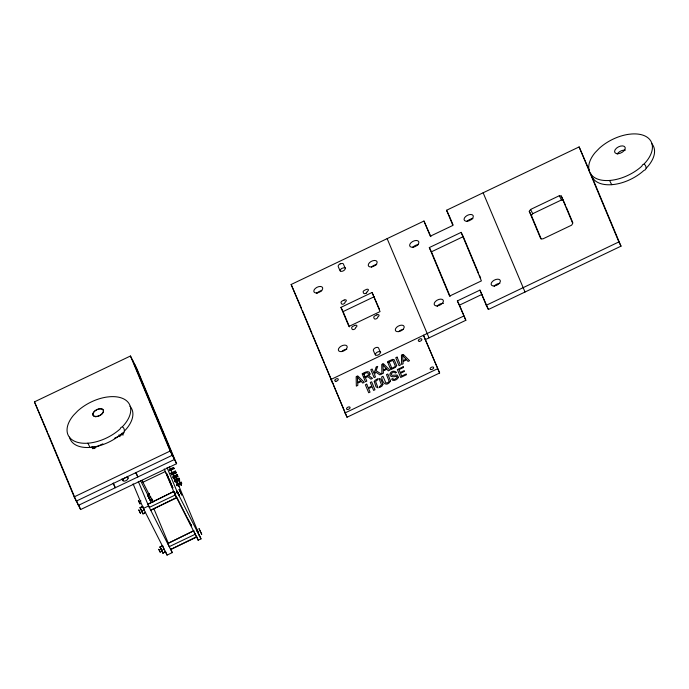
<?xml version="1.0" encoding="UTF-8"?>
<svg xmlns="http://www.w3.org/2000/svg" width="689" height="689" viewBox="0 0 689 689"><rect width="100%" height="100%" fill="white"/><g stroke="black" fill="none" stroke-linecap="round" stroke-linejoin="round"><path stroke-width="1.03" d="M124.037 432.511L122.961 434.242L114.331 438.359M561.268 196.012L572.731 223.425L571.646 225.157L542.88 238.894L540.727 238.713L529.264 211.299L530.573 209.465L559.339 195.719L561.268 196.012L565.454 205.133M541.235 239.014L531.408 215.519L532.718 213.685L561.483 199.948L563.413 200.232M122.487 426.637L124.313 424.613A34.321 19.542 -26.9 0 0 109.913 396.726L106.933 397.045A34.321 19.542 -26.9 0 0 77.728 410.928L73.49 415.303A34.321 19.542 -26.9 0 0 77.289 442.26A34.321 19.542 -26.9 0 0 120.075 428.989C122.453 422.96 127.129 432.167 122.211 433.209A34.321 19.542 -26.9 0 1 90.026 447.419A34.321 19.542 -26.9 0 1 69.486 437.067M124.631 430.866L126.457 428.834A34.321 19.542 -26.9 0 0 129.971 406.209M644.163 163.904L645.989 161.881A34.321 19.542 -26.9 0 0 631.589 133.993L628.609 134.312A34.321 19.542 -26.9 0 0 599.404 148.195L595.158 152.57A34.321 19.542 -26.9 0 0 598.956 179.528A34.321 19.542 -26.9 0 0 641.743 166.256C644.129 160.227 648.805 169.434 643.888 170.476A34.321 19.542 -26.9 0 1 611.703 184.686A34.321 19.542 -26.9 0 1 591.162 174.334M646.299 168.133L648.125 166.101A34.321 19.542 -26.9 0 0 651.639 143.476M177.056 484.806L181.328 482.601L181.138 482.171L176.754 484.1M177.409 485.512L181.681 483.308L181.5 482.868M34.45 401.868L130.445 356.006L136.87 368.684L176.599 463.697L80.604 509.55L74.179 496.881L34.45 401.868L47.352 431.822M439.625 372.999L423.477 335.276L439.625 372.999L347.023 417.233L291.146 284.488L423.968 221.04L430.866 236.637M423.968 221.04L430.306 236.198L452.888 225.415L446.55 210.257L579.13 146.921L589.551 170.941M461.13 232.382L481.404 280.888L449.59 296.081L429.316 247.584L461.13 232.382L463.275 236.611L431.46 251.804L450.081 296.348M372.077 292.489L380.061 311.592L348.927 326.465L340.943 307.363L372.077 292.489L379.406 309.128M349.469 326.87L343.088 311.592L374.222 296.718M102.825 443.854L94.195 447.979L92.042 447.798M425.13 339.729L465.842 320.282L457.358 300.904L479.94 290.121L488.415 309.499L621.004 246.162L590.792 173.912M465.842 320.282L459.503 305.132L482.076 294.341M74.179 496.881L170.174 451.028L130.445 356.006M463.697 316.062L330.875 379.51L333.011 383.73L325.156 364.929M488.415 309.499L486.27 305.279L618.86 241.942L579.13 146.921M169.158 469.528L173.49 467.452L174.059 468.666L169.727 470.733M153.044 502.169L142.933 482.248L165.377 471.526M169.373 470.027L173.697 467.96L173.49 467.452M170.381 469.812L173.843 468.158L174.059 468.666M170.105 473.515L175.299 471.035L175.867 472.241L171.346 474.385M171.182 473.601L175.514 471.534L175.299 471.035M171.139 473.877L175.471 471.81L176.04 473.016L171.707 475.091M172.362 474.17L175.824 472.516L176.04 473.016M172.784 476.676L177.116 474.609L177.684 475.815L177.469 475.315L172.956 477.451M172.999 477.184L177.331 475.117L177.116 474.609M173.163 477.959L177.495 475.892L177.28 475.384L177.848 476.599L173.525 478.666M174.601 480.25L178.933 478.183L179.502 479.389L174.98 481.533M174.817 480.758L179.14 478.691L178.933 478.183M174.765 481.034L179.097 478.958L179.665 480.173L175.333 482.24M152.26 499.783L150.331 500.705L147.455 494.728L149.367 493.47M147.455 494.728L149.384 493.806M175.127 481.732L179.45 479.665L179.665 480.173M148.902 497.889L150.831 496.967M176.582 484.608L180.914 482.541L181.483 483.747L177.151 485.814M176.789 485.108L181.121 483.041L180.914 482.541M176.935 485.314L179.536 484.066M140.108 507.586L142.701 506.346L144.165 509.843L141.572 511.083L140.108 507.586L141.056 509.464M140.125 507.931L142.718 506.691M147.92 504.21L173.878 491.464L147.92 504.21L149.367 507.371L175.342 494.96L176.772 497.777L150.796 510.187L175.79 497.897M170.605 548.702L172.25 552.63L167.057 555.11L143.372 508.43L148.566 505.95L138.3 481.387M164.24 468.933L174.584 493.6L177.314 492.222L167.039 467.659M344.879 413.012L437.489 368.779M143.002 513.899L145.577 512.323L143.002 513.899L141.572 511.083M160.029 546.859L162.63 545.619L164.094 549.124L161.493 550.365L160.029 546.859L160.985 548.737M160.046 547.204L162.647 545.964M167.84 543.492L193.798 530.737L167.84 543.492L169.287 546.644L195.263 534.242L196.692 537.058L170.717 549.46L195.71 537.17M162.923 553.181L165.506 551.596L162.923 553.181L161.493 550.365M199.354 534.974L200.999 538.901L198.182 540.15M191.103 524.992L190.905 524.665M175.454 480.276L174.248 477.882M176.927 490.757L177.684 492.583M177.667 492.291L177.288 491.584L177.512 492.196M142.278 512.323L140.969 509.645M162.199 551.596L160.649 548.298L160.881 548.677M171.087 484.281L170.855 483.669M168.331 477.606L168.09 477.124M168.478 477.908L168.107 477.098L168.366 477.658M168.994 479.088L168.736 478.476M169.606 480.672L169.847 481.103M169.64 480.741L169.838 481.198L169.623 480.577M170.889 483.609L170.648 483.23M172.551 487.691L172.241 486.873M172.603 487.821L172.353 487.252L172.75 488.062M178.804 480.155L179.958 482.421M175.015 480.285L174.653 479.596M171.621 485.556L171.992 486.133M170.467 482.774L170.243 482.076M180.647 484.324L181.31 485.478L180.63 483.85M177.211 482.8L176.806 482.085L177.228 483.101M178.055 484.823L178.46 485.538L178.21 484.91M178.511 494.306L178.925 495.021L178.675 494.392M197.597 531.563L197.218 530.866L197.614 531.856M170.045 481.766L170.441 482.541M609.558 180.466L611.703 184.686M618.86 241.942L621.004 246.162M559.339 195.719L561.483 199.948M530.573 209.465L532.718 213.685M529.264 211.299L531.408 215.519M525.009 292.024L483.135 192.782M446.55 210.257L448.694 214.486M457.358 300.904L459.503 305.132M429.316 247.584L431.46 251.804M429.014 337.877L387.14 238.635M340.943 307.363L343.088 311.592M291.146 284.488L301.567 308.508M170.174 451.028L176.599 463.697M181.138 482.171L181.681 483.308M169.218 466.763L174.05 476.288M176.47 481.06L177.435 482.963M177.314 492.222L200.999 538.901M167.987 476.866L166.144 473.059L166.54 474.006M170.717 482.541L167.212 475.625L167.565 476.469M171.182 483.911L168.262 478.149L168.633 479.036M170.097 481.895L171.053 483.807M171.363 484.875L169.339 480.715L169.709 481.602M171.561 485.099L172.793 487.511M171.914 486.262L170.433 483.325L171.88 486.141M172.052 486.546L172.775 487.993M177.039 497.794L191.206 525.716L190.104 523.08M174.524 493.505L198.225 540.228L196.804 536.877M122.065 433.312L123.021 435.19M119.016 434.819L119.972 436.697M140.47 480.5L149.659 498.595M147.437 494.383L150.331 500.705M135.724 472.732L137.869 476.952L136.284 473.162M148.566 505.95L172.25 552.63M113.151 483.514L115.287 487.734L113.306 482.998M93.954 446.748L94.91 448.625M87.882 443.199L90.026 447.419M176.952 482.188L177.409 483.204M177.995 484.798L178.968 486.589L178.038 484.531M177.409 491.67L178.081 493.126M178.313 493.91L179.433 496.08L178.296 493.582M180.329 483.678L178.821 480.431M176.074 476.969L176.806 478.597L176.083 477.201M174.412 479.122L173.904 478.045M197.657 531.589L198.001 532.296M198.01 532.399L196.727 529.815L197.812 532.296M177.736 492.316L178.752 494.452M178.098 493.47L178.451 494.28M177.297 483.359L177.65 484.091M174.481 478.02L175.35 479.914M197.683 532.123L199.354 535.353L199.173 534.845M177.762 492.842L178.107 493.574M177.426 483.532L176.341 481.198M177.435 492.144L177.883 493.014M140.685 500.55L140.883 500.981M188.157 519.248L191.086 525.474M194.177 531.874L195.263 534.242M173.895 491.808L175.342 494.96M162.182 551.26L162.905 552.836M142.261 511.979L142.985 513.563M170.261 482.291L170.493 482.8M173.8 476.9L174.007 477.365M167.401 475.453L167.143 474.85M160.158 552.035L158.771 549.228L160.287 552.345M191.637 526.224L191.508 525.862M566.272 207.088L572.826 222.754M463.688 237.602L478.579 273.232M479.415 275.212L480.655 278.175M449.09 215.433L453.043 224.898M479.94 290.121L486.27 305.279M302.393 310.489L311.91 333.252M312.737 335.233L324.321 362.948M333.424 384.72L347.023 417.233M134.734 364.455L174.455 459.477L78.46 505.33L76.393 500.378M132.589 360.235L172.31 455.248L76.315 501.11L48.178 433.803M181.267 483.239L181.483 483.747M179.286 478.889L179.502 479.389M179.097 478.958L179.304 479.466M177.641 476.09L177.848 476.599M175.661 471.732L175.867 472.241M175.471 471.81L175.678 472.318M178.399 484.867L198.122 532.02M166.833 473.601L167.944 476.254M151.589 498.293L152.794 501.179M142.132 480.319L142.933 482.248M150.064 499.577L151.304 502.531M153.768 508.422L168.555 543.793M165.412 551.183L167.057 555.11M133.098 483.867L143.372 508.43M127.207 476.332L127.887 477.942A2.877 1.636 -26.9 0 1 125.923 480.698A2.877 1.636 -26.9 0 1 122.685 480.422L122.013 478.812M92.49 446.455L93.308 448.418M92.162 446.661L93.006 448.677M92.007 446.705L92.834 448.685M78.537 504.606L80.604 509.55M375.557 354.792A2.877 1.636 -26.9 0 1 377.52 352.027A2.877 1.636 -26.9 0 1 380.75 352.303M340.4 270.829A2.877 1.636 -26.9 0 1 341.71 268.443L344.388 267.633A2.877 1.636 -26.9 0 1 345.594 268.34M316.88 293.256A4.797 2.73 -26.9 0 1 321.763 290.715M371.672 266.876A4.797 2.73 -26.9 0 1 376.702 264.679M341.753 351.528A4.797 2.73 -26.9 0 1 346.774 349.323M398.81 331.495A4.797 2.73 -26.9 0 1 403.143 329.428M617.198 154.103A5.762 3.281 -26.9 0 1 625.311 150.193M437.076 306.235A4.995 2.842 -26.9 0 1 443.518 303.375M412.582 247.558A4.995 2.842 -26.9 0 1 418.326 244.698M467.125 221.427A4.995 2.842 -26.9 0 1 472.93 218.689M494.091 286.236A4.995 2.842 -26.9 0 1 499.844 283.394M123.142 480.612A2.877 1.636 -26.9 0 1 125.105 477.856A2.877 1.636 -26.9 0 1 128.335 478.123M374.256 381.473L376.03 386.848L378.072 387.898L375.574 381.491L377.891 379.622L377.865 378.717L375.135 380.233L374.256 381.473M382.938 384.264L381.973 386.124L379.561 387.528L379.51 386.641L381.534 384.867L379.028 378.468L380.724 378.976L382.938 384.264M396.709 365.609L395.477 367.358L390.801 369.64L390.499 368.908L394.952 366.729L395.279 365.842L392.928 360.425L387.786 362.431L387.485 361.699L392.532 359.4L394.065 359.537L396.709 365.609M370.045 373.972L368.985 375.806L372.482 378.407L370.915 379.157L367.823 376.59L365.403 377.761L366.806 381.112L365.463 381.758L363.749 377.667L368.4 375.1L368.227 373.205L366.643 372.637L362.448 374.549L362.138 373.817C364.197 372.654 369.597 369.45 370.045 373.972M390.56 381.051C386.71 387.115 382.438 383.506 381.646 376.943L382.998 376.297L385.883 382.912L387.769 382.722L389.164 381.344L386.495 374.627L387.838 373.989L390.56 381.051M398.44 377.288C397.656 379.63 392.859 382.111 391.559 379.122L392.885 378.494L393.385 379.32L394.616 379.424L397.062 377.572A6.58 3.746 -26.9 0 0 396.537 376.194C385.177 379.355 390.663 367.495 396.571 372.439L395.236 373.076L394.745 372.224L393.574 372.094L391.352 373.404L391.206 374.437L392.041 375.333L397.165 375.031L398.44 377.288M376.211 367.099L373.989 373.412L372.155 369.037L370.811 369.674L374.127 377.615L375.471 376.969L374.566 374.807L375.617 372L379.872 374.868L381.465 374.11L376.082 370.742L377.71 366.376L376.211 367.099M366.272 293.032L366.195 293.109A1.921 1.094 -26.9 0 1 363.603 293.178L363.181 292.17A1.921 1.094 -26.9 0 1 364.49 290.327L366.221 289.501A1.921 1.094 -26.9 0 1 368.374 289.681A1.921 1.094 -26.9 0 1 367.065 291.525A1.921 1.094 -26.9 0 1 366.565 292.808L366.272 293.032M340.177 263.853L339.565 264.214A2.877 1.636 -26.9 0 0 338.256 266.6L339.944 270.639A2.877 1.636 -26.9 0 0 343.174 270.915A2.877 1.636 -26.9 0 0 345.137 268.159L343.449 264.12A2.877 1.636 -26.9 0 0 342.244 263.413L340.177 263.853M344.112 300.077L342.381 300.904A1.921 1.094 -26.9 0 0 341.072 302.738L341.494 303.754A1.921 1.094 -26.9 0 0 343.647 303.935A1.921 1.094 -26.9 0 0 344.956 302.092A1.921 1.094 -26.9 0 0 346.266 300.258A1.921 1.094 -26.9 0 0 344.112 300.077M354.723 325.466L352.992 326.293A1.921 1.094 -26.9 0 0 351.683 328.128L352.105 329.144A1.921 1.094 -26.9 0 0 354.267 329.325A1.921 1.094 -26.9 0 0 355.576 327.49A1.921 1.094 -26.9 0 0 356.885 325.647A1.921 1.094 -26.9 0 0 354.723 325.466M376.84 314.899L375.109 315.726A1.921 1.094 -26.9 0 0 373.8 317.569L374.222 318.576A1.921 1.094 -26.9 0 0 376.375 318.757A1.921 1.094 -26.9 0 0 377.684 316.923A1.921 1.094 -26.9 0 0 379.002 315.088A1.921 1.094 -26.9 0 0 376.84 314.899M357.281 376.134L356.161 376.676L356.334 386.116L357.832 385.401L357.281 376.134M382.86 363.93L381.732 364.464L381.913 373.903L383.411 373.188L382.86 363.93M397.088 357.126L395.744 357.763L399.06 365.704L400.412 365.058L397.088 357.126M402.574 354.499L401.454 355.042L401.627 364.481L403.125 363.766L402.574 354.499M363.964 374.299L362.612 374.945L363.43 376.883L364.774 376.246L363.964 374.299M389.302 362.181L387.95 362.827L390.172 368.133L391.516 367.487L389.302 362.181M360.717 380.828L358.34 381.964L358.392 382.817L361.277 381.439L362.758 383.05L364.248 382.335L357.987 376.091L358.091 377.977L360.717 380.828M386.288 368.624L383.911 369.752L383.962 370.604L386.848 369.226L388.329 370.837L389.828 370.122L383.558 363.878L383.678 365.764L386.288 368.624M406.002 359.193L403.625 360.33L403.676 361.182L406.57 359.804L408.043 361.415L409.542 360.7L403.28 354.456L403.384 356.342L406.002 359.193M366.729 384.169L365.385 384.815L368.701 392.747L370.045 392.11L368.563 388.562L372.138 386.856L373.619 390.396L374.971 389.759L371.647 381.818L370.303 382.464L371.836 386.124L368.262 387.829L366.729 384.169M403.194 366.755L397.355 369.537L400.671 377.477L406.51 374.687L406.2 373.955L401.713 376.099L400.524 373.257L404.546 371.337L404.245 370.604L400.214 372.525L399.009 369.631L403.496 367.478L403.194 366.755M179.131 489.423L181.767 494.96L179.131 489.423M199.061 528.704L201.696 534.233L199.061 528.704M138.386 500.464L140.022 503.9L138.386 500.464M138.842 509.955L140.478 513.383L138.842 509.955M148.101 495.865L149.72 499.284L148.101 495.865M380.294 352.122L378.606 348.083A2.877 1.636 -26.9 0 0 375.376 347.807A2.877 1.636 -26.9 0 0 373.412 350.563L375.1 354.602A2.877 1.636 -26.9 0 0 378.33 354.878A2.877 1.636 -26.9 0 0 380.294 352.122M419.584 341.331A1.921 1.094 -26.9 0 0 421.814 339.212A1.921 1.094 -26.9 0 0 418.852 339.582A1.921 1.094 -26.9 0 0 419.584 341.331M431.056 369.58A1.921 1.094 -26.9 0 0 433.665 367.659A1.921 1.094 -26.9 0 0 430.926 367.582A1.921 1.094 -26.9 0 0 431.056 369.58M335.896 381.258A1.921 1.094 -26.9 0 0 338.265 379.2A1.921 1.094 -26.9 0 0 335.362 379.424A1.921 1.094 -26.9 0 0 335.896 381.258M347.489 409.499A1.921 1.094 -26.9 0 0 350.098 407.578A1.921 1.094 -26.9 0 0 347.359 407.5A1.921 1.094 -26.9 0 0 347.489 409.499M316.906 292.954A4.797 2.73 -26.9 0 0 322.616 287.718A4.797 2.73 -26.9 0 0 315.269 288.493A4.797 2.73 -26.9 0 0 316.906 292.954M371.569 266.927A4.797 2.73 -26.9 0 0 376.995 261.579A4.797 2.73 -26.9 0 0 369.528 262.655A4.797 2.73 -26.9 0 0 371.569 266.927M341.658 351.571A4.797 2.73 -26.9 0 0 347.075 346.222A4.797 2.73 -26.9 0 0 339.608 347.308A4.797 2.73 -26.9 0 0 341.658 351.571M398.5 331.642A4.797 2.73 -26.9 0 0 404.081 326.353A4.797 2.73 -26.9 0 0 396.675 327.266A4.797 2.73 -26.9 0 0 398.5 331.642M618.067 153.707A5.762 3.281 -26.9 0 0 625.19 147.541A5.762 3.281 -26.9 0 0 616.5 148.169A5.762 3.281 -26.9 0 0 618.067 153.707M437.653 305.838A4.995 2.842 -26.9 0 0 443.234 300.258A4.995 2.842 -26.9 0 0 435.448 301.438A4.995 2.842 -26.9 0 0 437.653 305.838M413.09 247.196A4.995 2.842 -26.9 0 0 418.723 241.632A4.995 2.842 -26.9 0 0 410.954 242.761A4.995 2.842 -26.9 0 0 413.09 247.196M467.349 221.221A4.995 2.842 -26.9 0 0 473.205 215.735A4.995 2.842 -26.9 0 0 465.523 216.63A4.995 2.842 -26.9 0 0 467.349 221.221M494.547 285.909A4.995 2.842 -26.9 0 0 500.223 280.354A4.995 2.842 -26.9 0 0 492.471 281.439A4.995 2.842 -26.9 0 0 494.547 285.909M96.391 416.44A5.762 3.281 -26.9 0 0 103.514 410.274A5.762 3.281 -26.9 0 0 94.832 410.902A5.762 3.281 -26.9 0 0 96.391 416.44M95.642 416.699A5.762 3.281 -26.9 0 0 103.453 410.928A5.762 3.281 -26.9 0 0 95.228 410.713A5.762 3.281 -26.9 0 0 95.642 416.699"/></g></svg>
